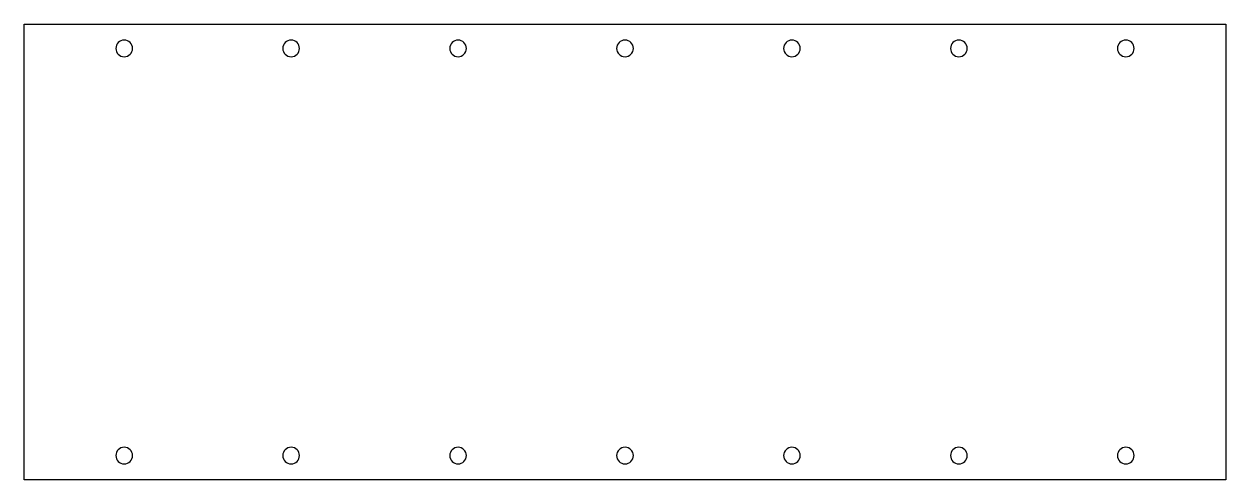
# Model space of a CAD drawing. Header units: millimetres. Extents: x 0 to 396, y 0 to 150.
import ezdxf

# ---------------------------------------------------------------- set-up
doc = ezdxf.new("R2010")
doc.units = ezdxf.units.MM

msp = doc.modelspace()

# ---------------------------------------------------------------- linework, layer by layer
at = {"layer": 'INTERIOR_PROFILES', "extrusion": (0, 0, -1)}
for centre in [(-33, 142), (-88, 142), (-143, 142), (-198, 142), (-253, 142), (-308, 142), (-363, 142), (-33, 8), (-88, 8), (-143, 8), (-198, 8), (-253, 8), (-308, 8), (-363, 8)]:
    msp.add_circle(centre, 2.75, dxfattribs=at)
at = {"layer": 'OUTER_PROFILES'}
msp.add_lwpolyline([(396, 150), (396, 0), (0, 0), (0, 150)], close=True, dxfattribs=at)

doc.saveas('drawing.dxf')
